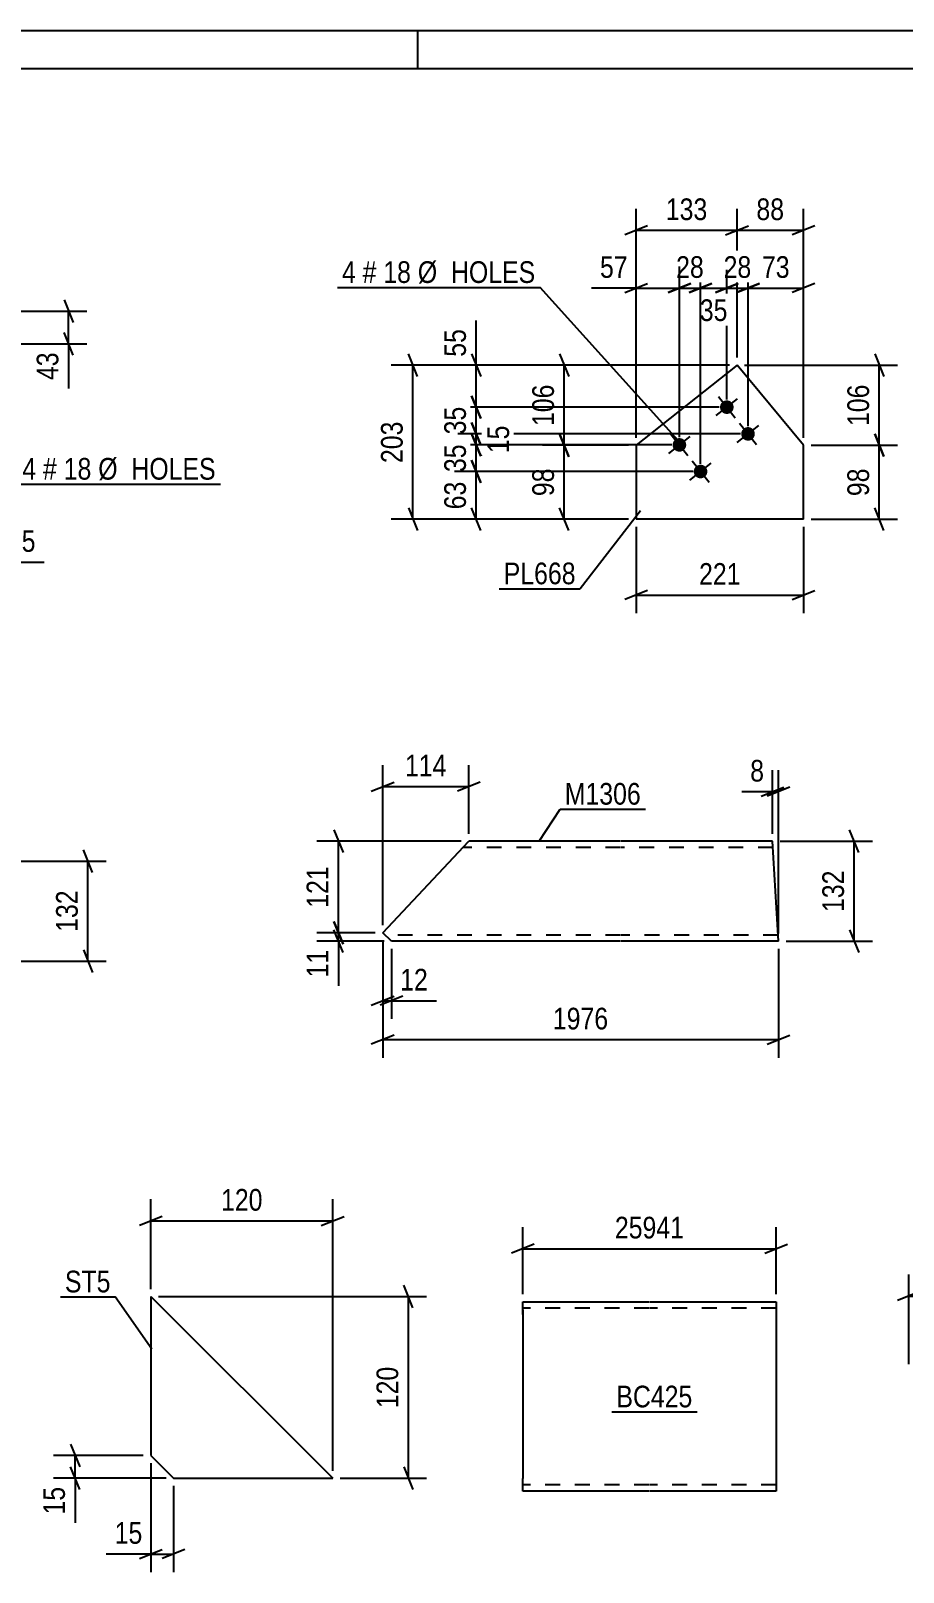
# Model space of a CAD drawing. Header units: millimetres. Extents: x -2250 to 594, y 0 to 1057.
# Drawn here: x 332.9 to 448.1, y 216.4 to 420 of the extents above; entities that cross this region are included whole.
import ezdxf

# ---------------------------------------------------------------- set-up
doc = ezdxf.new("R2010")
doc.units = ezdxf.units.MM
doc.linetypes.add('DXK_LINE_DOT2', pattern=[3.9198, 1.9599, -1.9599])
doc.styles.add('Arial Narrow', font='ARIALN.TTF', dxfattribs={"height": 0.2})

# ---------------------------------------------------------------- blocks, each defined once
blk = doc.blocks.new('Unknown-761553754-1133')
at = {"color": 5, "linetype": 'Continuous'}
for p, q in [((594, 420), (0, 420)), ((384, 415), (384, 420)), ((589, 415), (5, 415))]:
    blk.add_line(p, q, dxfattribs=at)
blk = doc.blocks.new('Part-761553754-12025 - 12024')
at = {"color": 2, "linetype": 'Continuous'}
for p, q in [((379.38, 300.87), (390.76, 312.95)), ((410.76, 312.95), (390.76, 312.95)), ((430.86, 312.95), (410.86, 312.95)), ((431.63, 299.75), (430.86, 312.95)), ((380.56, 299.75), (379.38, 300.87)), ((410.76, 299.75), (380.56, 299.75)), ((431.63, 299.75), (410.86, 299.75))]:
    blk.add_line(p, q, dxfattribs=at)
at = {"color": 7, "linetype": 'DXK_LINE_DOT2'}
for p, q in [((410.76, 312.15), (390, 312.15)), ((430.9, 312.15), (410.86, 312.15)), ((410.76, 300.55), (379.71, 300.55)), ((431.59, 300.55), (410.86, 300.55)), ((431.59, 300.55), (431.58, 300.61))]:
    blk.add_line(p, q, dxfattribs=at)
blk = doc.blocks.new('Part-761553754-12434 - 12433')
at = {"color": 2, "linetype": 'Continuous'}
for p, q in [((426.16, 375.83), (412.85, 365.25)), ((434.94, 365.26), (426.16, 375.83)), ((412.85, 365.25), (412.85, 355.48)), ((434.94, 355.48), (434.94, 365.26)), ((434.94, 355.48), (412.85, 355.48))]:
    blk.add_line(p, q, dxfattribs=at)
blk = doc.blocks.new('Bolt-761553754-12435 - 12433')
at = {"linetype": 'Continuous'}
for points in [[(425.52, 370.85, -1), (424.11, 369.73, -1)], [(428.32, 367.32, -1), (426.91, 366.2, -1)], [(419.26, 365.87, -1), (417.85, 364.75, -1)], [(422.05, 362.35, -1), (420.64, 361.23, -1)]]:
    blk.add_hatch(color=1, dxfattribs=at).paths.add_polyline_path(points)
at = {"color": 1, "linetype": 'Continuous'}
for p, q in [((423.41, 369.17), (426.22, 371.41)), ((423.7, 371.7), (425.93, 368.88)), ((417.43, 366.72), (419.67, 363.9)), ((426.2, 365.64), (429.02, 367.88)), ((426.49, 368.17), (428.73, 365.35)), ((417.14, 364.19), (419.96, 366.43)), ((419.94, 360.67), (422.76, 362.91)), ((420.23, 363.2), (422.47, 360.38))]:
    blk.add_line(p, q, dxfattribs=at)
blk = doc.blocks.new('Part-761553754-12227 - 12226')
at = {"color": 2, "linetype": 'Continuous'}
for p, q in [((397.89, 250.46), (397.89, 252.13)), ((397.89, 252.13), (414.56, 252.13)), ((397.89, 250.46), (397.89, 228.79)), ((414.66, 252.13), (431.33, 252.13)), ((431.33, 252.13), (431.33, 227.13)), ((397.89, 227.13), (397.89, 228.79)), ((414.56, 227.13), (397.89, 227.13)), ((431.33, 227.13), (414.66, 227.13))]:
    blk.add_line(p, q, dxfattribs=at)
at = {"color": 7, "linetype": 'DXK_LINE_DOT2'}
for p, q in [((414.56, 251.29), (397.89, 251.29)), ((397.89, 251.05), (397.89, 250.46)), ((431.33, 251.29), (414.66, 251.29)), ((397.89, 227.96), (397.89, 228.02)), ((397.89, 227.96), (397.89, 228.02)), ((431.33, 227.96), (431.33, 228.02)), ((414.56, 227.96), (397.89, 227.96)), ((431.33, 227.96), (414.66, 227.96))]:
    blk.add_line(p, q, dxfattribs=at)
blk = doc.blocks.new('Part-761553754-12255 - 12254')
at = {"color": 2, "linetype": 'Continuous'}
for p, q in [((348.78, 252.81), (348.78, 231.81)), ((348.78, 252.81), (372.78, 228.81)), ((348.78, 231.81), (351.78, 228.81)), ((351.78, 228.81), (372.78, 228.81))]:
    blk.add_line(p, q, dxfattribs=at)
blk = doc.blocks.new('StraightDimension-761553754-12525 - 12017')
at = {"color": 7, "linetype": 'Continuous'}
for p, q in [((341.07, 308.83), (339.87, 311.83)), ((330.66, 310.33), (342.87, 310.33)), ((340.47, 297.13), (340.47, 310.33)), ((339.87, 298.63), (341.07, 295.63)), ((331.47, 297.13), (342.87, 297.13))]:
    blk.add_line(p, q, dxfattribs=at)
at = {"color": 0}
blk.add_wipeout([(339.72, 307.08), (335.52, 307.08), (335.52, 300.39), (339.72, 300.39)], dxfattribs=at)
at = {"color": 3, "style": 'Arial Narrow'}
blk.add_text('132', height=2.863, rotation=90.0002, dxfattribs=at).set_placement((339.12, 300.99))
blk = doc.blocks.new('StraightDimension-761553754-12539 - 12024')
at = {"color": 7, "linetype": 'Continuous'}
for p, q in [((379.38, 301.87), (379.38, 323.02)), ((390.76, 313.95), (390.76, 323.02)), ((377.88, 319.57), (380.88, 320.77)), ((379.38, 320.17), (390.76, 320.17)), ((392.26, 320.77), (389.26, 319.57))]:
    blk.add_line(p, q, dxfattribs=at)
at = {"color": 0}
blk.add_wipeout([(388.41, 320.92), (388.41, 325.12), (381.72, 325.12), (381.72, 320.92)], dxfattribs=at)
at = {"color": 3, "style": 'Arial Narrow'}
blk.add_text('114', height=2.863, dxfattribs=at).set_placement((382.32, 321.52))
blk = doc.blocks.new('StraightDimension-761553754-12543 - 12024')
at = {"color": 7, "linetype": 'Continuous'}
for p, q in [((379.38, 299.87), (379.38, 289.49)), ((380.56, 298.75), (380.56, 289.49)), ((377.88, 291.29), (380.88, 292.49)), ((382.06, 292.49), (379.06, 291.29)), ((379.38, 291.89), (380.56, 291.89))]:
    blk.add_line(p, q, dxfattribs=at)
at = {"color": 0}
blk.add_wipeout([(385.94, 292.64), (385.94, 296.84), (381.09, 296.84), (381.09, 292.64)], dxfattribs=at)
at = {"color": 7, "linetype": 'Continuous'}
blk.add_line((380.56, 291.89), (386.47, 291.89), dxfattribs=at)
blk.add_line((380.56, 291.89), (386.47, 291.89), dxfattribs=at)
at = {"color": 3, "style": 'Arial Narrow'}
blk.add_text('12', height=2.863, dxfattribs=at).set_placement((381.69, 293.24))
blk = doc.blocks.new('StraightDimension-761553754-12535 - 12024')
at = {"color": 7, "linetype": 'Continuous'}
for p, q in [((430.86, 313.95), (430.86, 322.34)), ((431.63, 300.75), (431.63, 322.34)), ((429.36, 318.89), (432.36, 320.09)), ((433.13, 320.09), (430.13, 318.89)), ((430.86, 319.49), (431.63, 319.49))]:
    blk.add_line(p, q, dxfattribs=at)
at = {"color": 0}
blk.add_wipeout([(430.33, 320.24), (430.33, 324.44), (427.3, 324.44), (427.3, 320.24)], dxfattribs=at)
at = {"color": 7, "linetype": 'Continuous'}
blk.add_line((430.86, 319.49), (426.78, 319.49), dxfattribs=at)
blk.add_line((430.86, 319.49), (426.78, 319.49), dxfattribs=at)
at = {"color": 3, "style": 'Arial Narrow'}
blk.add_text('8', height=2.86, dxfattribs=at).set_placement((427.9, 320.84))
blk = doc.blocks.new('StraightDimension-761553754-12555 - 12024')
at = {"color": 7, "linetype": 'Continuous'}
for p, q in [((442.23, 311.45), (441.03, 314.45)), ((431.86, 312.95), (444.03, 312.95)), ((441.63, 299.75), (441.63, 312.95)), ((432.63, 299.75), (444.03, 299.75)), ((441.03, 301.25), (442.23, 298.25))]:
    blk.add_line(p, q, dxfattribs=at)
at = {"color": 0}
blk.add_wipeout([(440.88, 309.7), (436.68, 309.7), (436.68, 303.01), (440.88, 303.01)], dxfattribs=at)
at = {"color": 3, "style": 'Arial Narrow'}
blk.add_text('132', height=2.863, rotation=90.0002, dxfattribs=at).set_placement((440.28, 303.61))
blk = doc.blocks.new('StraightDimension-761553754-12561 - 12024')
at = {"color": 7, "linetype": 'Continuous'}
for p, q in [((379.38, 299.87), (379.38, 284.35)), ((431.63, 298.75), (431.63, 284.35)), ((380.88, 287.35), (377.88, 286.15)), ((430.13, 286.15), (433.13, 287.35)), ((379.38, 286.75), (431.63, 286.75))]:
    blk.add_line(p, q, dxfattribs=at)
at = {"color": 0}
blk.add_wipeout([(409.76, 287.5), (409.76, 291.7), (401.25, 291.7), (401.25, 287.5)], dxfattribs=at)
at = {"color": 3, "style": 'Arial Narrow'}
blk.add_text('1976', height=2.863, dxfattribs=at).set_placement((401.85, 288.1))
blk = doc.blocks.new('StraightDimension-761553754-17153 - 12024')
at = {"color": 7, "linetype": 'Continuous'}
for p, q in [((372.95, 314.45), (374.15, 311.45)), ((389.76, 312.95), (370.7, 312.95)), ((373.55, 300.87), (373.55, 312.95)), ((374.15, 299.37), (372.95, 302.37)), ((378.38, 300.87), (370.7, 300.87))]:
    blk.add_line(p, q, dxfattribs=at)
at = {"color": 0}
blk.add_wipeout([(372.8, 310.26), (368.6, 310.26), (368.6, 303.57), (372.8, 303.57)], dxfattribs=at)
at = {"color": 3, "style": 'Arial Narrow'}
blk.add_text('121', height=2.863, rotation=90.0002, dxfattribs=at).set_placement((372.2, 304.17))
blk = doc.blocks.new('StraightDimension-761553754-17154 - 12024')
at = {"color": 7, "linetype": 'Continuous'}
for p, q in [((372.95, 302.37), (374.15, 299.37)), ((378.38, 300.87), (370.7, 300.87)), ((379.56, 299.75), (370.7, 299.75)), ((374.15, 298.25), (372.95, 301.25)), ((373.55, 299.75), (373.55, 300.87))]:
    blk.add_line(p, q, dxfattribs=at)
at = {"color": 0}
blk.add_wipeout([(372.8, 299.23), (368.6, 299.23), (368.6, 294.37), (372.8, 294.37)], dxfattribs=at)
at = {"color": 7, "linetype": 'Continuous'}
blk.add_line((373.55, 299.75), (373.55, 293.85), dxfattribs=at)
blk.add_line((373.55, 299.75), (373.55, 293.85), dxfattribs=at)
at = {"color": 3, "style": 'Arial Narrow'}
blk.add_text('11', height=2.863, rotation=90.0002, dxfattribs=at).set_placement((372.2, 294.97))
blk = doc.blocks.new('StraightDimension-761553754-13190 - 12418')
at = {"color": 7, "linetype": 'Continuous'}
for p, q in [((313.57, 382.96), (340.31, 382.96)), ((337.31, 384.46), (338.51, 381.46)), ((337.91, 378.65), (337.91, 382.96)), ((338.51, 377.15), (337.31, 380.15)), ((329.77, 378.65), (340.31, 378.65))]:
    blk.add_line(p, q, dxfattribs=at)
at = {"color": 0}
blk.add_wipeout([(337.16, 378.13), (332.96, 378.13), (332.96, 373.27), (337.16, 373.27)], dxfattribs=at)
at = {"color": 7, "linetype": 'Continuous'}
blk.add_line((337.91, 378.65), (337.91, 372.74), dxfattribs=at)
blk.add_line((337.91, 378.65), (337.91, 372.74), dxfattribs=at)
at = {"color": 3, "style": 'Arial Narrow'}
blk.add_text('43', height=2.863, rotation=90.0002, dxfattribs=at).set_placement((336.56, 373.87))
blk = doc.blocks.new('StraightDimension-761553754-13198 - 12418')
at = {"color": 7, "linetype": 'Continuous'}
for p, q in [((324.28, 368.38), (324.28, 347.43)), ((328.78, 364.88), (328.78, 347.43)), ((322.78, 349.23), (325.78, 350.43)), ((330.28, 350.43), (327.28, 349.23)), ((324.28, 349.83), (328.78, 349.83))]:
    blk.add_line(p, q, dxfattribs=at)
at = {"color": 0}
blk.add_wipeout([(334.16, 350.58), (334.16, 354.78), (329.3, 354.78), (329.3, 350.58)], dxfattribs=at)
at = {"color": 7, "linetype": 'Continuous'}
blk.add_line((328.78, 349.83), (334.69, 349.83), dxfattribs=at)
blk.add_line((328.78, 349.83), (334.69, 349.83), dxfattribs=at)
at = {"color": 3, "style": 'Arial Narrow'}
blk.add_text('45', height=2.863, dxfattribs=at).set_placement((329.9, 351.18))
blk = doc.blocks.new('StraightDimension-761553754-13240 - 12433')
at = {"color": 7, "linetype": 'Continuous'}
for p, q in [((444.34, 377.33), (445.54, 374.33)), ((427.16, 375.83), (447.34, 375.83)), ((444.94, 365.26), (444.94, 375.83)), ((445.54, 363.76), (444.34, 366.76)), ((435.94, 365.26), (447.34, 365.26))]:
    blk.add_line(p, q, dxfattribs=at)
at = {"color": 0}
blk.add_wipeout([(444.19, 373.88), (439.99, 373.88), (439.99, 367.2), (444.19, 367.2)], dxfattribs=at)
at = {"color": 3, "style": 'Arial Narrow'}
blk.add_text('106', height=2.863, rotation=90.0002, dxfattribs=at).set_placement((443.59, 367.8))
blk = doc.blocks.new('StraightDimension-761553754-13231 - 12433')
at = {"color": 7, "linetype": 'Continuous'}
for p, q in [((412.85, 366.25), (412.85, 396.5)), ((426.16, 376.83), (426.16, 396.5)), ((414.35, 394.25), (411.35, 393.05)), ((412.85, 393.65), (426.16, 393.65)), ((424.66, 393.05), (427.66, 394.25))]:
    blk.add_line(p, q, dxfattribs=at)
at = {"color": 0}
blk.add_wipeout([(422.85, 394.4), (422.85, 398.6), (416.16, 398.6), (416.16, 394.4)], dxfattribs=at)
at = {"color": 3, "style": 'Arial Narrow'}
blk.add_text('133', height=2.863, dxfattribs=at).set_placement((416.76, 395))
blk = doc.blocks.new('StraightDimension-761553754-13230 - 12433')
at = {"color": 7, "linetype": 'Continuous'}
for p, q in [((426.16, 376.83), (426.16, 396.5)), ((434.94, 366.26), (434.94, 396.5)), ((424.66, 393.05), (427.66, 394.25)), ((426.16, 393.65), (434.94, 393.65)), ((436.44, 394.25), (433.44, 393.05))]:
    blk.add_line(p, q, dxfattribs=at)
at = {"color": 0}
blk.add_wipeout([(432.98, 394.4), (432.98, 398.6), (428.12, 398.6), (428.12, 394.4)], dxfattribs=at)
at = {"color": 3, "style": 'Arial Narrow'}
blk.add_text('88', height=2.863, dxfattribs=at).set_placement((428.72, 395))
blk = doc.blocks.new('StraightDimension-761553754-13236 - 12433')
at = {"color": 7, "linetype": 'Continuous'}
for p, q in [((412.85, 354.48), (412.85, 343.08)), ((434.94, 354.48), (434.94, 343.08)), ((414.35, 346.08), (411.35, 344.88)), ((412.85, 345.48), (434.94, 345.48)), ((433.44, 344.88), (436.44, 346.08))]:
    blk.add_line(p, q, dxfattribs=at)
at = {"color": 0}
blk.add_wipeout([(427.24, 346.23), (427.24, 350.43), (420.55, 350.43), (420.55, 346.23)], dxfattribs=at)
at = {"color": 3, "style": 'Arial Narrow'}
blk.add_text('221', height=2.863, dxfattribs=at).set_placement((421.15, 346.83))
blk = doc.blocks.new('StraightDimension-761553754-13241 - 12433')
at = {"color": 7, "linetype": 'Continuous'}
for p, q in [((444.34, 366.76), (445.54, 363.76)), ((435.94, 365.26), (447.34, 365.26)), ((444.94, 355.48), (444.94, 365.26)), ((445.54, 353.98), (444.34, 356.98)), ((435.94, 355.48), (447.34, 355.48))]:
    blk.add_line(p, q, dxfattribs=at)
at = {"color": 0}
blk.add_wipeout([(444.19, 362.8), (439.99, 362.8), (439.99, 357.94), (444.19, 357.94)], dxfattribs=at)
at = {"color": 3, "style": 'Arial Narrow'}
blk.add_text('98', height=2.863, rotation=90.0002, dxfattribs=at).set_placement((443.59, 358.54))
blk = doc.blocks.new('StraightDimension-761553754-13246 - 12433')
at = {"color": 7, "linetype": 'Continuous'}
for p, q in [((402.74, 377.33), (403.94, 374.33)), ((425.16, 375.83), (400.49, 375.83)), ((403.34, 365.25), (403.34, 375.83)), ((403.94, 363.75), (402.74, 366.75)), ((411.85, 365.25), (400.49, 365.25))]:
    blk.add_line(p, q, dxfattribs=at)
at = {"color": 0}
blk.add_wipeout([(402.59, 373.88), (398.39, 373.88), (398.39, 367.2), (402.59, 367.2)], dxfattribs=at)
at = {"color": 3, "style": 'Arial Narrow'}
blk.add_text('106', height=2.863, rotation=90.0002, dxfattribs=at).set_placement((401.99, 367.8))
blk = doc.blocks.new('StraightDimension-761553754-13247 - 12433')
at = {"color": 7, "linetype": 'Continuous'}
for p, q in [((402.74, 366.75), (403.94, 363.75)), ((411.85, 365.25), (400.49, 365.25)), ((403.34, 355.48), (403.34, 365.25)), ((403.94, 353.98), (402.74, 356.98)), ((411.85, 355.48), (400.49, 355.48))]:
    blk.add_line(p, q, dxfattribs=at)
at = {"color": 0}
blk.add_wipeout([(402.59, 362.79), (398.39, 362.79), (398.39, 357.94), (402.59, 357.94)], dxfattribs=at)
at = {"color": 3, "style": 'Arial Narrow'}
blk.add_text('98', height=2.863, rotation=90.0002, dxfattribs=at).set_placement((401.99, 358.54))
blk = doc.blocks.new('StraightDimension-761553754-13252 - 12433')
at = {"color": 7, "linetype": 'Continuous'}
for p, q in [((427.61, 367.76), (427.61, 388.87)), ((434.94, 366.26), (434.94, 388.87)), ((426.11, 385.42), (429.11, 386.62)), ((427.61, 386.02), (434.94, 386.02)), ((436.44, 386.62), (433.44, 385.42))]:
    blk.add_line(p, q, dxfattribs=at)
at = {"color": 0}
blk.add_wipeout([(433.71, 386.77), (433.71, 390.97), (428.85, 390.97), (428.85, 386.77)], dxfattribs=at)
at = {"color": 3, "style": 'Arial Narrow'}
blk.add_text('73', height=2.863, dxfattribs=at).set_placement((429.45, 387.37))
blk = doc.blocks.new('StraightDimension-761553754-13253 - 12433')
at = {"color": 7, "linetype": 'Continuous'}
for p, q in [((424.81, 371.29), (424.81, 388.87)), ((427.61, 367.76), (427.61, 388.87)), ((423.31, 385.42), (426.31, 386.62)), ((424.81, 386.02), (427.61, 386.02)), ((429.11, 386.62), (426.11, 385.42))]:
    blk.add_line(p, q, dxfattribs=at)
at = {"color": 0}
blk.add_wipeout([(428.64, 386.77), (428.64, 390.97), (423.79, 390.97), (423.79, 386.77)], dxfattribs=at)
at = {"color": 3, "style": 'Arial Narrow'}
blk.add_text('28', height=2.863, dxfattribs=at).set_placement((424.39, 387.37))
blk = doc.blocks.new('StraightDimension-761553754-13254 - 12433')
at = {"color": 7, "linetype": 'Continuous'}
for p, q in [((421.35, 362.79), (421.35, 388.42)), ((424.81, 371.29), (424.81, 388.42)), ((419.85, 385.42), (422.85, 386.62)), ((421.35, 386.02), (424.81, 386.02)), ((426.31, 386.62), (423.31, 385.42))]:
    blk.add_line(p, q, dxfattribs=at)
at = {"color": 0}
blk.add_wipeout([(425.51, 381.07), (425.51, 385.27), (420.65, 385.27), (420.65, 381.07)], dxfattribs=at)
at = {"color": 3, "style": 'Arial Narrow'}
blk.add_text('35', height=2.863, dxfattribs=at).set_placement((421.25, 381.67))
blk = doc.blocks.new('StraightDimension-761553754-13255 - 12433')
at = {"color": 7, "linetype": 'Continuous'}
for p, q in [((418.55, 366.31), (418.55, 388.87)), ((421.35, 362.79), (421.35, 388.87)), ((417.05, 385.42), (420.05, 386.62)), ((418.55, 386.02), (421.35, 386.02)), ((422.85, 386.62), (419.85, 385.42))]:
    blk.add_line(p, q, dxfattribs=at)
at = {"color": 0}
blk.add_wipeout([(422.38, 386.77), (422.38, 390.97), (417.52, 390.97), (417.52, 386.77)], dxfattribs=at)
at = {"color": 3, "style": 'Arial Narrow'}
blk.add_text('28', height=2.863, dxfattribs=at).set_placement((418.12, 387.37))
blk = doc.blocks.new('StraightDimension-761553754-13256 - 12433')
at = {"color": 7, "linetype": 'Continuous'}
for p, q in [((412.85, 366.25), (412.85, 388.87)), ((418.55, 366.31), (418.55, 388.87)), ((411.35, 385.42), (414.35, 386.62)), ((412.85, 386.02), (418.55, 386.02)), ((420.05, 386.62), (417.05, 385.42))]:
    blk.add_line(p, q, dxfattribs=at)
at = {"color": 0}
blk.add_wipeout([(412.32, 386.77), (412.32, 390.97), (407.47, 390.97), (407.47, 386.77)], dxfattribs=at)
at = {"color": 7, "linetype": 'Continuous'}
blk.add_line((412.85, 386.02), (406.94, 386.02), dxfattribs=at)
blk.add_line((412.85, 386.02), (406.94, 386.02), dxfattribs=at)
at = {"color": 3, "style": 'Arial Narrow'}
blk.add_text('57', height=2.863, dxfattribs=at).set_placement((408.07, 387.37))
blk = doc.blocks.new('StraightDimension-761553754-13272 - 12433')
at = {"color": 7, "linetype": 'Continuous'}
for p, q in [((391.12, 377.33), (392.32, 374.33)), ((425.16, 375.83), (388.87, 375.83)), ((391.72, 370.29), (391.72, 375.83)), ((392.32, 368.79), (391.12, 371.79)), ((423.81, 370.29), (388.87, 370.29))]:
    blk.add_line(p, q, dxfattribs=at)
at = {"color": 0}
blk.add_wipeout([(390.97, 381.21), (386.77, 381.21), (386.77, 376.35), (390.97, 376.35)], dxfattribs=at)
at = {"color": 7, "linetype": 'Continuous'}
blk.add_line((391.72, 375.83), (391.72, 381.73), dxfattribs=at)
blk.add_line((391.72, 375.83), (391.72, 381.73), dxfattribs=at)
at = {"color": 3, "style": 'Arial Narrow'}
blk.add_text('55', height=2.863, rotation=90.0002, dxfattribs=at).set_placement((390.37, 376.95))
blk = doc.blocks.new('StraightDimension-761553754-13273 - 12433')
at = {"color": 7, "linetype": 'Continuous'}
for p, q in [((391.12, 371.79), (392.32, 368.79)), ((423.81, 370.29), (388.87, 370.29)), ((391.72, 366.76), (391.72, 370.29)), ((426.61, 366.76), (388.87, 366.76)), ((392.32, 365.26), (391.12, 368.26))]:
    blk.add_line(p, q, dxfattribs=at)
at = {"color": 0}
blk.add_wipeout([(390.97, 370.95), (386.77, 370.95), (386.77, 366.1), (390.97, 366.1)], dxfattribs=at)
at = {"color": 3, "style": 'Arial Narrow'}
blk.add_text('35', height=2.863, rotation=90.0002, dxfattribs=at).set_placement((390.37, 366.7))
blk = doc.blocks.new('StraightDimension-761553754-13274 - 12433')
at = {"color": 7, "linetype": 'Continuous'}
for p, q in [((426.61, 366.76), (389.32, 366.76)), ((391.12, 368.26), (392.32, 365.26)), ((392.32, 363.81), (391.12, 366.81)), ((391.72, 365.31), (391.72, 366.76)), ((417.55, 365.31), (389.32, 365.31))]:
    blk.add_line(p, q, dxfattribs=at)
at = {"color": 0}
blk.add_wipeout([(396.67, 368.46), (392.47, 368.46), (392.47, 363.61), (396.67, 363.61)], dxfattribs=at)
at = {"color": 3, "style": 'Arial Narrow'}
blk.add_text('15', height=2.863, rotation=90.0002, dxfattribs=at).set_placement((396.07, 364.21))
blk = doc.blocks.new('StraightDimension-761553754-13275 - 12433')
at = {"color": 7, "linetype": 'Continuous'}
for p, q in [((391.12, 366.81), (392.32, 363.81)), ((417.55, 365.31), (388.87, 365.31)), ((391.72, 361.79), (391.72, 365.31)), ((392.32, 360.29), (391.12, 363.29)), ((420.35, 361.79), (388.87, 361.79))]:
    blk.add_line(p, q, dxfattribs=at)
at = {"color": 0}
blk.add_wipeout([(390.97, 365.98), (386.77, 365.98), (386.77, 361.12), (390.97, 361.12)], dxfattribs=at)
at = {"color": 3, "style": 'Arial Narrow'}
blk.add_text('35', height=2.863, rotation=90.0002, dxfattribs=at).set_placement((390.37, 361.72))
blk = doc.blocks.new('StraightDimension-761553754-13276 - 12433')
at = {"color": 7, "linetype": 'Continuous'}
for p, q in [((391.12, 363.29), (392.32, 360.29)), ((420.35, 361.79), (388.87, 361.79)), ((391.72, 355.48), (391.72, 361.79)), ((392.32, 353.98), (391.12, 356.98)), ((411.85, 355.48), (388.87, 355.48))]:
    blk.add_line(p, q, dxfattribs=at)
at = {"color": 0}
blk.add_wipeout([(390.97, 361.06), (386.77, 361.06), (386.77, 356.2), (390.97, 356.2)], dxfattribs=at)
at = {"color": 3, "style": 'Arial Narrow'}
blk.add_text('63', height=2.863, rotation=90.0002, dxfattribs=at).set_placement((390.37, 356.8))
blk = doc.blocks.new('StraightDimension-761553754-13292 - 12433')
at = {"color": 7, "linetype": 'Continuous'}
for p, q in [((383.97, 374.33), (382.77, 377.33)), ((425.16, 375.83), (380.52, 375.83)), ((383.37, 355.48), (383.37, 375.83)), ((382.77, 356.98), (383.97, 353.98)), ((411.85, 355.48), (380.52, 355.48))]:
    blk.add_line(p, q, dxfattribs=at)
at = {"color": 0}
blk.add_wipeout([(382.62, 368.99), (378.42, 368.99), (378.42, 362.31), (382.62, 362.31)], dxfattribs=at)
at = {"color": 3, "style": 'Arial Narrow'}
blk.add_text('203', height=2.863, rotation=90.0002, dxfattribs=at).set_placement((382.02, 362.91))
blk = doc.blocks.new('StraightDimension-761553754-12667 - 12060')
at = {"color": 7, "linetype": 'Continuous'}
for p, q in [((448.84, 243.88), (448.84, 255.73)), ((488.94, 243.88), (488.94, 255.73)), ((450.34, 253.48), (447.34, 252.28)), ((448.84, 252.88), (488.94, 252.88)), ((487.44, 252.28), (490.44, 253.48))]:
    blk.add_line(p, q, dxfattribs=at)
at = {"color": 0}
blk.add_wipeout([(473.15, 253.63), (473.15, 257.83), (464.64, 257.83), (464.64, 253.63)], dxfattribs=at)
at = {"color": 3, "style": 'Arial Narrow'}
blk.add_text('2890', height=2.863, dxfattribs=at).set_placement((465.24, 254.23))
blk = doc.blocks.new('StraightDimension-761553754-12942 - 12226')
at = {"color": 7, "linetype": 'Continuous'}
for p, q in [((397.89, 253.13), (397.89, 261.99)), ((431.33, 253.13), (431.33, 261.99)), ((399.39, 259.74), (396.39, 258.54)), ((397.89, 259.14), (431.33, 259.14)), ((429.83, 258.54), (432.83, 259.74))]:
    blk.add_line(p, q, dxfattribs=at)
at = {"color": 0}
blk.add_wipeout([(419.78, 259.89), (419.78, 264.09), (409.44, 264.09), (409.44, 259.89)], dxfattribs=at)
at = {"color": 3, "style": 'Arial Narrow'}
blk.add_text('25941', height=2.863, dxfattribs=at).set_placement((410.04, 260.49))
blk = doc.blocks.new('StraightDimension-761553754-13030 - 12254')
at = {"color": 7, "linetype": 'Continuous'}
for p, q in [((338.18, 233.31), (339.38, 230.31)), ((347.78, 231.81), (335.93, 231.81)), ((339.38, 227.31), (338.18, 230.31)), ((338.78, 228.81), (338.78, 231.81)), ((350.78, 228.81), (335.93, 228.81))]:
    blk.add_line(p, q, dxfattribs=at)
at = {"color": 0}
blk.add_wipeout([(338.03, 228.29), (333.83, 228.29), (333.83, 223.43), (338.03, 223.43)], dxfattribs=at)
at = {"color": 7, "linetype": 'Continuous'}
blk.add_line((338.78, 228.81), (338.78, 222.91), dxfattribs=at)
blk.add_line((338.78, 228.81), (338.78, 222.91), dxfattribs=at)
at = {"color": 3, "style": 'Arial Narrow'}
blk.add_text('15', height=2.863, rotation=90.0002, dxfattribs=at).set_placement((337.43, 224.03))
blk = doc.blocks.new('StraightDimension-761553754-13022 - 12254')
at = {"color": 7, "linetype": 'Continuous'}
for p, q in [((348.78, 230.81), (348.78, 216.41)), ((351.78, 227.81), (351.78, 216.41)), ((347.28, 218.21), (350.28, 219.41)), ((348.78, 218.81), (351.78, 218.81)), ((353.28, 219.41), (350.28, 218.21))]:
    blk.add_line(p, q, dxfattribs=at)
at = {"color": 0}
blk.add_wipeout([(348.25, 219.56), (348.25, 223.76), (343.4, 223.76), (343.4, 219.56)], dxfattribs=at)
at = {"color": 7, "linetype": 'Continuous'}
blk.add_line((348.78, 218.81), (342.87, 218.81), dxfattribs=at)
blk.add_line((348.78, 218.81), (342.87, 218.81), dxfattribs=at)
at = {"color": 3, "style": 'Arial Narrow'}
blk.add_text('15', height=2.863, dxfattribs=at).set_placement((344, 220.16))
blk = doc.blocks.new('StraightDimension-761553754-13034 - 12254')
at = {"color": 7, "linetype": 'Continuous'}
for p, q in [((349.78, 252.81), (385.18, 252.81)), ((383.38, 251.31), (382.18, 254.31)), ((382.78, 228.81), (382.78, 252.81)), ((382.18, 230.31), (383.38, 227.31)), ((373.78, 228.81), (385.18, 228.81))]:
    blk.add_line(p, q, dxfattribs=at)
at = {"color": 0}
blk.add_wipeout([(382.03, 244.15), (377.83, 244.15), (377.83, 237.47), (382.03, 237.47)], dxfattribs=at)
at = {"color": 3, "style": 'Arial Narrow'}
blk.add_text('120', height=2.863, rotation=90.0002, dxfattribs=at).set_placement((381.43, 238.07))
blk = doc.blocks.new('StraightDimension-761553754-13026 - 12254')
at = {"color": 7, "linetype": 'Continuous'}
for p, q in [((348.78, 253.81), (348.78, 265.66)), ((372.78, 229.81), (372.78, 265.66)), ((350.28, 263.41), (347.28, 262.21)), ((348.78, 262.81), (372.78, 262.81)), ((371.28, 262.21), (374.28, 263.41))]:
    blk.add_line(p, q, dxfattribs=at)
at = {"color": 0}
blk.add_wipeout([(364.12, 263.56), (364.12, 267.76), (357.44, 267.76), (357.44, 263.56)], dxfattribs=at)
at = {"color": 3, "style": 'Arial Narrow'}
blk.add_text('120', height=2.863, dxfattribs=at).set_placement((358.04, 264.16))
blk = doc.blocks.new('Mark-761553754-13367 - 12024')
at = {"color": 0}
blk.add_wipeout([(413.47, 317.79), (413.47, 320.79), (403.42, 320.79), (403.42, 317.79)], dxfattribs=at)
blk.add_wipeout([(413.47, 317.79), (413.47, 320.79), (403.42, 320.79), (403.42, 317.79)], dxfattribs=at)
at = {"color": 30, "linetype": 'Continuous'}
for p, q in [((400.06, 312.95), (402.82, 317.19)), ((402.82, 317.19), (414.07, 317.19))]:
    blk.add_line(p, q, dxfattribs=at)
at = {"color": 3, "style": 'Arial Narrow'}
blk.add_text('M1306', height=2.863, dxfattribs=at).set_placement((403.42, 317.79))
blk = doc.blocks.new('Mark-761553754-13480 - 12418')
at = {"color": 0}
blk.add_wipeout([(333.64, 360.72), (333.64, 363.72), (331.81, 363.72), (331.81, 360.72)], dxfattribs=at)
blk.add_wipeout([(333.64, 360.72), (333.64, 363.72), (331.81, 363.72), (331.81, 360.72)], dxfattribs=at)
at = {"color": 7, "linetype": 'Continuous'}
blk.add_line((324.28, 373.88), (331.21, 360.12), dxfattribs=at)
at = {"color": 0}
blk.add_wipeout([(336.37, 360.72), (336.37, 363.72), (334.54, 363.72), (334.54, 360.72)], dxfattribs=at)
blk.add_wipeout([(336.37, 360.72), (336.37, 363.72), (334.54, 363.72), (334.54, 360.72)], dxfattribs=at)
at = {"color": 3, "style": 'Arial Narrow'}
blk.add_text('4', height=2.86, dxfattribs=at).set_placement((331.81, 360.72))
at = {"color": 0}
blk.add_wipeout([(340.93, 360.72), (340.93, 363.72), (337.27, 363.72), (337.27, 360.72)], dxfattribs=at)
blk.add_wipeout([(340.93, 360.72), (340.93, 363.72), (337.27, 363.72), (337.27, 360.72)], dxfattribs=at)
at = {"color": 3, "style": 'Arial Narrow'}
for s, height, p in [('#', 2.86, (334.54, 360.72)), ('18', 2.863, (337.27, 360.72))]:
    blk.add_text(s, height=height, dxfattribs=at).set_placement(p)
at = {"color": 0}
blk.add_wipeout([(357.35, 360.72), (357.35, 363.72), (341.83, 363.72), (341.83, 360.72)], dxfattribs=at)
blk.add_wipeout([(357.35, 360.72), (357.35, 363.72), (341.83, 363.72), (341.83, 360.72)], dxfattribs=at)
at = {"color": 7, "linetype": 'Continuous'}
blk.add_line((331.21, 360.12), (357.95, 360.12), dxfattribs=at)
at = {"color": 3, "style": 'Arial Narrow'}
blk.add_text('Ø  HOLES', height=2.863, dxfattribs=at).set_placement((341.83, 360.72))
blk = doc.blocks.new('Mark-761553754-13481 - 12433')
at = {"color": 0}
blk.add_wipeout([(404.87, 346.9), (404.87, 349.9), (395.36, 349.9), (395.36, 346.9)], dxfattribs=at)
blk.add_wipeout([(404.87, 346.9), (404.87, 349.9), (395.36, 349.9), (395.36, 346.9)], dxfattribs=at)
at = {"color": 30, "linetype": 'Continuous'}
for p in [(413.42, 356.62), (394.76, 346.3)]:
    blk.add_line(p, (405.47, 346.3), dxfattribs=at)
at = {"color": 3, "style": 'Arial Narrow'}
blk.add_text('PL668', height=2.863, dxfattribs=at).set_placement((395.36, 346.9))
blk = doc.blocks.new('Mark-761553754-13484 - 12433')
at = {"color": 0}
blk.add_wipeout([(375.84, 386.7), (375.84, 389.7), (374.01, 389.7), (374.01, 386.7)], dxfattribs=at)
blk.add_wipeout([(375.84, 386.7), (375.84, 389.7), (374.01, 389.7), (374.01, 386.7)], dxfattribs=at)
blk.add_wipeout([(378.56, 386.7), (378.56, 389.7), (376.74, 389.7), (376.74, 386.7)], dxfattribs=at)
blk.add_wipeout([(378.56, 386.7), (378.56, 389.7), (376.74, 389.7), (376.74, 386.7)], dxfattribs=at)
at = {"color": 3, "style": 'Arial Narrow'}
blk.add_text('4', height=2.86, dxfattribs=at).set_placement((374.01, 386.7))
at = {"color": 0}
blk.add_wipeout([(383.12, 386.7), (383.12, 389.7), (379.46, 389.7), (379.46, 386.7)], dxfattribs=at)
blk.add_wipeout([(383.12, 386.7), (383.12, 389.7), (379.46, 389.7), (379.46, 386.7)], dxfattribs=at)
at = {"color": 3, "style": 'Arial Narrow'}
for s, height, p in [('#', 2.86, (376.74, 386.7)), ('18', 2.863, (379.46, 386.7))]:
    blk.add_text(s, height=height, dxfattribs=at).set_placement(p)
at = {"color": 0}
blk.add_wipeout([(399.55, 386.7), (399.55, 389.7), (384.02, 389.7), (384.02, 386.7)], dxfattribs=at)
blk.add_wipeout([(399.55, 386.7), (399.55, 389.7), (384.02, 389.7), (384.02, 386.7)], dxfattribs=at)
at = {"color": 7, "linetype": 'Continuous'}
for p in [(373.41, 386.1), (418.8, 365.43)]:
    blk.add_line(p, (400.15, 386.1), dxfattribs=at)
at = {"color": 3, "style": 'Arial Narrow'}
blk.add_text('Ø  HOLES', height=2.863, dxfattribs=at).set_placement((384.02, 386.7))
blk = doc.blocks.new('Mark-761553754-13428 - 12226')
at = {"color": 0}
blk.add_wipeout([(420.28, 238.18), (420.28, 241.18), (410.23, 241.18), (410.23, 238.18)], dxfattribs=at)
blk.add_wipeout([(420.28, 238.18), (420.28, 241.18), (410.23, 241.18), (410.23, 238.18)], dxfattribs=at)
at = {"color": 30, "linetype": 'Continuous'}
blk.add_line((409.63, 237.58), (420.88, 237.58), dxfattribs=at)
at = {"color": 3, "style": 'Arial Narrow'}
blk.add_text('BC425', height=2.863, dxfattribs=at).set_placement((410.23, 238.18))
blk = doc.blocks.new('Mark-761553754-13439 - 12254')
at = {"color": 0}
blk.add_wipeout([(343.46, 253.37), (343.46, 256.37), (337.43, 256.37), (337.43, 253.37)], dxfattribs=at)
blk.add_wipeout([(343.46, 253.37), (343.46, 256.37), (337.43, 256.37), (337.43, 253.37)], dxfattribs=at)
at = {"color": 30, "linetype": 'Continuous'}
for p in [(336.83, 252.77), (348.91, 245.88)]:
    blk.add_line(p, (344.06, 252.77), dxfattribs=at)
at = {"color": 3, "style": 'Arial Narrow'}
blk.add_text('ST5', height=2.863, dxfattribs=at).set_placement((337.43, 253.37))

msp = doc.modelspace()

# ---------------------------------------------------------------- block references
for name in ['Unknown-761553754-1133', 'Part-761553754-12434 - 12433', 'Bolt-761553754-12435 - 12433', 'Part-761553754-12025 - 12024', 'Part-761553754-12255 - 12254', 'Part-761553754-12227 - 12226']:
    msp.add_blockref(name, (0, 0))

# ---------------------------------------------------------------- next in the draw order: block references
for name in ['StraightDimension-761553754-13190 - 12418', 'StraightDimension-761553754-13240 - 12433', 'StraightDimension-761553754-13198 - 12418', 'StraightDimension-761553754-13236 - 12433', 'StraightDimension-761553754-12539 - 12024', 'StraightDimension-761553754-12535 - 12024', 'Mark-761553754-13367 - 12024', 'StraightDimension-761553754-12525 - 12017', 'StraightDimension-761553754-12543 - 12024', 'StraightDimension-761553754-12942 - 12226', 'StraightDimension-761553754-12667 - 12060', 'Mark-761553754-13428 - 12226', 'StraightDimension-761553754-13030 - 12254']:
    msp.add_blockref(name, (0, 0))

# ---------------------------------------------------------------- next in the draw order: block references
for name in ['StraightDimension-761553754-13231 - 12433', 'Mark-761553754-13480 - 12418', 'StraightDimension-761553754-12555 - 12024', 'StraightDimension-761553754-13022 - 12254']:
    msp.add_blockref(name, (0, 0))

# ---------------------------------------------------------------- next in the draw order: block references
for name in ['StraightDimension-761553754-13230 - 12433', 'StraightDimension-761553754-12561 - 12024', 'StraightDimension-761553754-13034 - 12254']:
    msp.add_blockref(name, (0, 0))

# ---------------------------------------------------------------- next in the draw order: block references
for name in ['StraightDimension-761553754-13246 - 12433', 'StraightDimension-761553754-13241 - 12433', 'StraightDimension-761553754-17153 - 12024', 'StraightDimension-761553754-13026 - 12254']:
    msp.add_blockref(name, (0, 0))

# ---------------------------------------------------------------- next in the draw order: block references
for name in ['StraightDimension-761553754-13252 - 12433', 'StraightDimension-761553754-13247 - 12433', 'StraightDimension-761553754-17154 - 12024', 'Mark-761553754-13439 - 12254']:
    msp.add_blockref(name, (0, 0))

# ---------------------------------------------------------------- next in the draw order: block references
msp.add_blockref('StraightDimension-761553754-13253 - 12433', (0, 0))

# ---------------------------------------------------------------- next in the draw order: block references
msp.add_blockref('StraightDimension-761553754-13254 - 12433', (0, 0))

# ---------------------------------------------------------------- next in the draw order: block references
msp.add_blockref('StraightDimension-761553754-13255 - 12433', (0, 0))

# ---------------------------------------------------------------- next in the draw order: block references
msp.add_blockref('StraightDimension-761553754-13256 - 12433', (0, 0))

# ---------------------------------------------------------------- next in the draw order: block references
msp.add_blockref('StraightDimension-761553754-13272 - 12433', (0, 0))

# ---------------------------------------------------------------- next in the draw order: block references
msp.add_blockref('StraightDimension-761553754-13273 - 12433', (0, 0))

# ---------------------------------------------------------------- next in the draw order: block references
msp.add_blockref('StraightDimension-761553754-13274 - 12433', (0, 0))

# ---------------------------------------------------------------- next in the draw order: block references
msp.add_blockref('StraightDimension-761553754-13275 - 12433', (0, 0))

# ---------------------------------------------------------------- next in the draw order: block references
msp.add_blockref('StraightDimension-761553754-13276 - 12433', (0, 0))

# ---------------------------------------------------------------- next in the draw order: block references
msp.add_blockref('StraightDimension-761553754-13292 - 12433', (0, 0))

# ---------------------------------------------------------------- next in the draw order: block references
for name in ['Mark-761553754-13484 - 12433', 'Mark-761553754-13481 - 12433']:
    msp.add_blockref(name, (0, 0))

doc.saveas('drawing.dxf')
